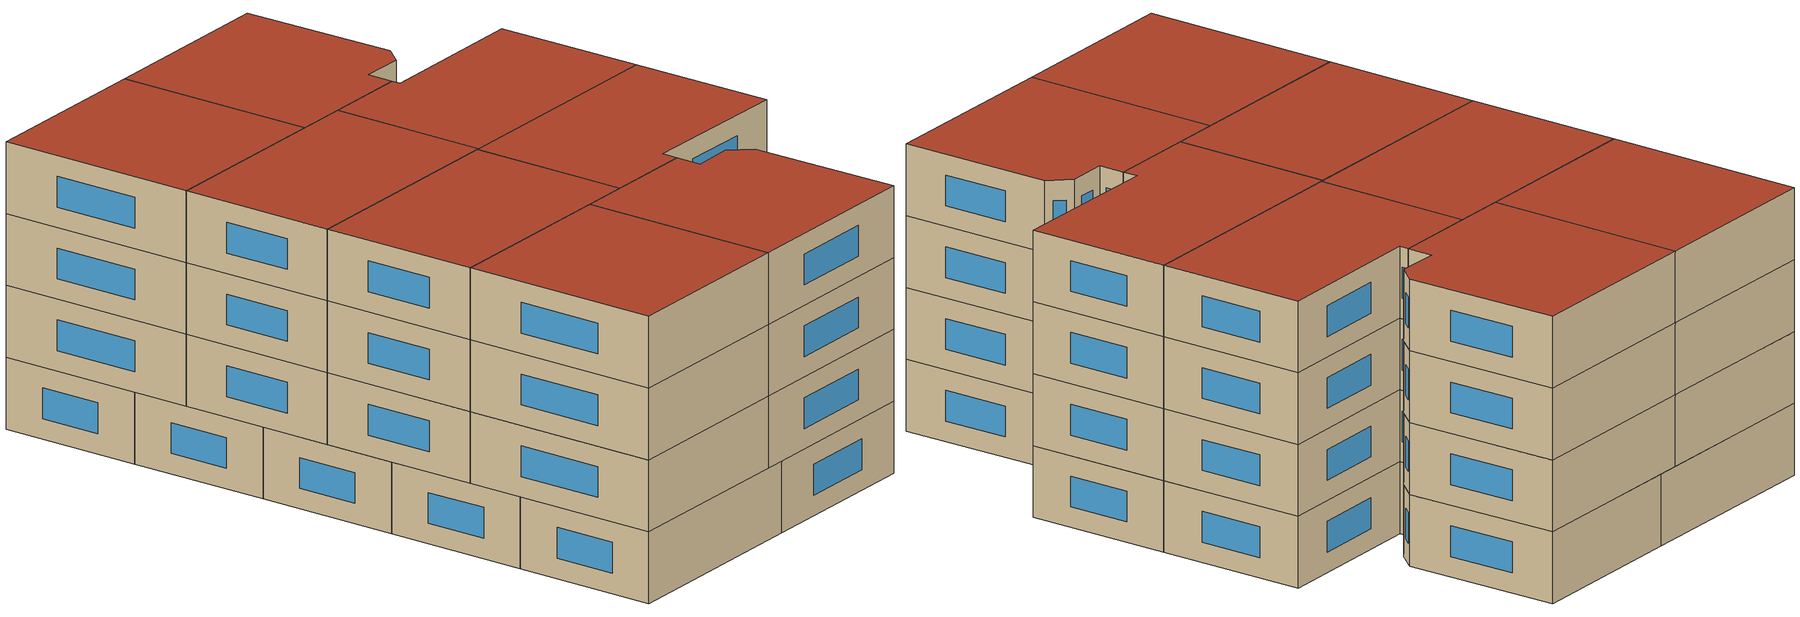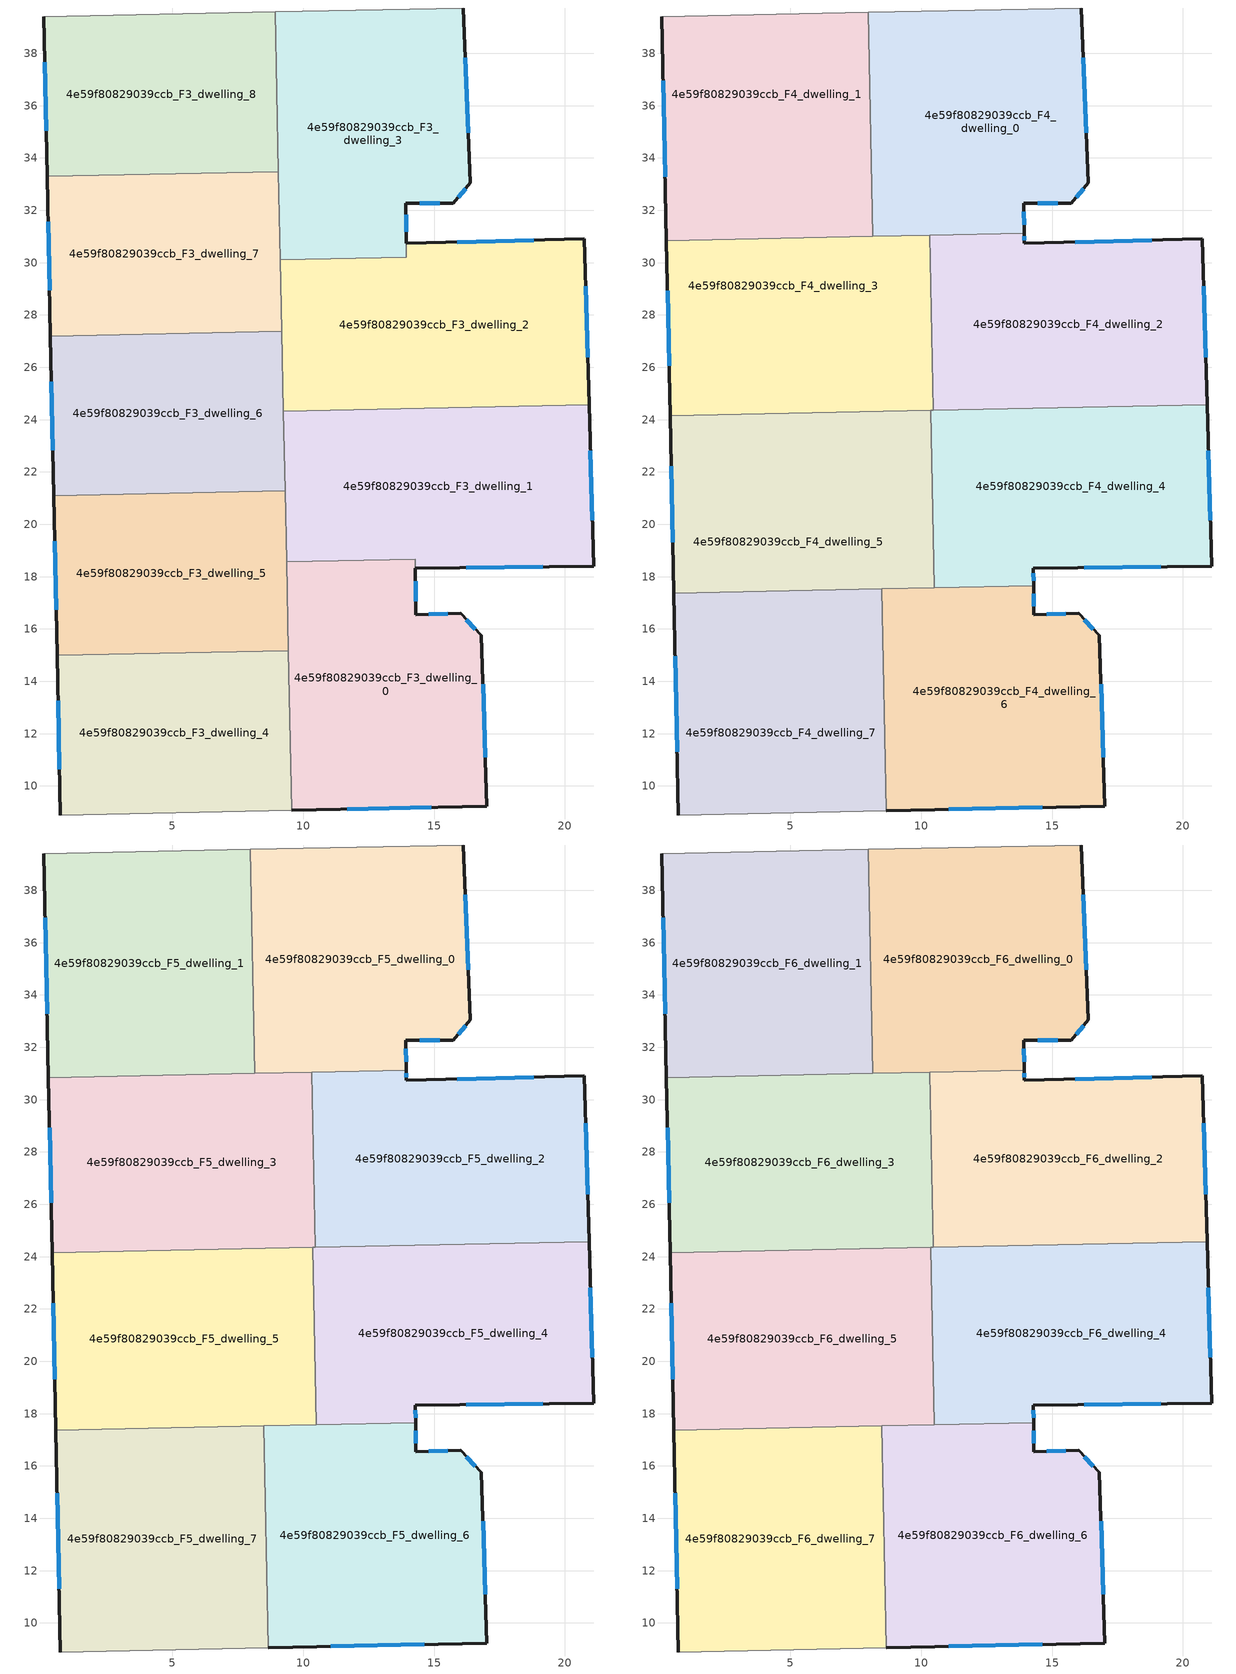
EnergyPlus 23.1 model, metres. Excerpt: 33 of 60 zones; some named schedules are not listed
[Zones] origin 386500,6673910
4e59f80829039ccb_F3_dwelling_0
 floor to 4e59f80829039ccb_F2_dwelling_0 (EU_floor_Construction): 16.01,16.61 16.81,15.75 17.02,9.23 9.56,9.08 9.36,18.57 14.28,18.67 14.31,16.54 z9
 wall outside (EU_wall_Construction): 9.56,9.08 17.02,9.23 16.81,15.75 16.01,16.61 14.31,16.54 14.29,18.32 z9:12
 wall to 4e59f80829039ccb_F3_dwelling_4 (EU_wall_Construction): 9.43,15.18 9.56,9.08 z9:12
 wall to 4e59f80829039ccb_F3_dwelling_1 (EU_wall_Construction): 14.29,18.32 14.28,18.67 9.36,18.57 z9:12
 wall to 4e59f80829039ccb_F3_dwelling_5 (EU_wall_Construction): 9.36,18.57 9.43,15.18 z9:12
 window (EU_Window_Construction): 16.96,11.09 16.87,13.89 / 11.69,9.12 14.89,9.19 / 15.52,16.59 14.79,16.56 / 16.58,16 16.24,16.36 / 14.3,17.05 14.29,17.82 z9.86:11.14
4e59f80829039ccb_F3_dwelling_1
 floor to 4e59f80829039ccb_F2_dwelling_1 (EU_floor_Construction): 20.92,24.57 21.1,18.4 14.28,18.32 14.28,18.67 9.36,18.57 9.24,24.33 z9
 wall outside (EU_wall_Construction): 14.28,18.32 21.1,18.4 20.92,24.57 z9:12
 wall to 4e59f80829039ccb_F3_dwelling_2 (EU_wall_Construction): 20.92,24.57 9.24,24.33 z9:12
 wall to 4e59f80829039ccb_F3_dwelling_6 (EU_wall_Construction): 9.24,24.33 9.3,21.28 z9:12
 wall to 4e59f80829039ccb_F3_dwelling_5 (EU_wall_Construction): 9.3,21.28 9.36,18.57 z9:12
 window (EU_Window_Construction): 21.05,20.16 20.97,22.81 / 16.23,18.35 19.15,18.38 z9.86:11.14
4e59f80829039ccb_F3_dwelling_2
 floor to 4e59f80829039ccb_F2_dwelling_2 (EU_floor_Construction): 20.74,30.92 20.92,24.57 9.24,24.33 9.12,30.11 13.94,30.21 13.94,30.74 z9
 wall outside (EU_wall_Construction): 20.92,24.57 20.74,30.92 13.94,30.74 z9:12
 wall to 4e59f80829039ccb_F3_dwelling_3 (EU_wall_Construction): 13.94,30.74 13.94,30.21 9.12,30.11 z9:12
 wall to 4e59f80829039ccb_F3_dwelling_7 (EU_wall_Construction): 9.12,30.11 9.18,27.38 z9:12
 wall to 4e59f80829039ccb_F3_dwelling_6 (EU_wall_Construction): 9.18,27.38 9.24,24.33 z9:12
 window (EU_Window_Construction): 18.8,30.86 15.88,30.79 / 20.87,26.38 20.8,29.1 z9.86:11.14
4e59f80829039ccb_F3_dwelling_3
 floor to 4e59f80829039ccb_F2_dwelling_3 (EU_floor_Construction): 16.12,39.73 16.39,33.05 15.74,32.27 13.92,32.26 13.94,30.74 13.94,30.21 9.12,30.11 8.92,39.58 z9
 wall outside (EU_wall_Construction): 13.94,30.74 13.92,32.26 15.74,32.27 16.39,33.05 16.12,39.73 z9:12
 wall adiabatic (EU_wall_Construction): 16.12,39.73 8.92,39.58 z9:12
 wall to 4e59f80829039ccb_F3_dwelling_8 (EU_wall_Construction): 8.92,39.58 9.05,33.48 z9:12
 wall to 4e59f80829039ccb_F3_dwelling_7 (EU_wall_Construction): 9.05,33.48 9.12,30.11 z9:12
 window (EU_Window_Construction): 16.31,34.96 16.2,37.82 / 15.93,32.49 16.2,32.82 / 14.44,32.26 15.22,32.26 / 13.93,31.17 13.93,31.83 z9.86:11.14
4e59f80829039ccb_F3_dwelling_4
 floor to 4e59f80829039ccb_F2_dwelling_4 (EU_floor_Construction): 9.43,15.18 9.56,9.08 0.72,8.89 0.59,14.99 z9
 wall outside (EU_wall_Construction): 0.59,14.99 0.72,8.89 z9:12
 wall adiabatic (EU_wall_Construction): 0.72,8.89 9.56,9.08 z9:12
 wall to 4e59f80829039ccb_F3_dwelling_5 (EU_wall_Construction): 9.43,15.18 0.59,14.99 z9:12
 window (EU_Window_Construction): 0.63,13.25 0.69,10.63 z9.86:11.14
4e59f80829039ccb_F3_dwelling_5
 floor to 4e59f80829039ccb_F2_dwelling_5 (EU_floor_Construction): 9.3,21.28 9.43,15.18 0.59,14.99 0.47,21.09 z9
 wall outside (EU_wall_Construction): 0.47,21.09 0.59,14.99 z9:12
 wall to 4e59f80829039ccb_F3_dwelling_6 (EU_wall_Construction): 9.3,21.28 0.47,21.09 z9:12
 window (EU_Window_Construction): 0.5,19.35 0.56,16.74 z9.86:11.14
4e59f80829039ccb_F3_dwelling_6
 floor to 4e59f80829039ccb_F2_dwelling_6 (EU_floor_Construction): 9.18,27.38 9.3,21.28 0.47,21.09 0.34,27.19 z9
 wall outside (EU_wall_Construction): 0.34,27.19 0.47,21.09 z9:12
 wall to 4e59f80829039ccb_F3_dwelling_7 (EU_wall_Construction): 9.18,27.38 0.34,27.19 z9:12
 window (EU_Window_Construction): 0.38,25.45 0.43,22.84 z9.86:11.14
4e59f80829039ccb_F3_dwelling_7
 floor to 4e59f80829039ccb_F2_dwelling_7 (EU_floor_Construction): 9.05,33.48 9.18,27.38 0.34,27.19 0.21,33.3 z9
 wall outside (EU_wall_Construction): 0.21,33.3 0.34,27.19 z9:12
 wall to 4e59f80829039ccb_F3_dwelling_8 (EU_wall_Construction): 9.05,33.48 0.21,33.3 z9:12
 window (EU_Window_Construction): 0.25,31.55 0.3,28.94 z9.86:11.14
 ceiling adiabatic (EU_roof_Construction): 9.1,31.03 8.14,31.01 8.09,33.46 0.21,33.3 0.27,30.84 z12
4e59f80829039ccb_F3_dwelling_8
 floor to 4e59f80829039ccb_F2_dwelling_8 (EU_floor_Construction): 8.92,39.58 9.05,33.48 0.21,33.3 0.09,39.4 z9
 wall outside (EU_wall_Construction): 0.09,39.4 0.21,33.3 z9:12
 wall adiabatic (EU_wall_Construction): 8.92,39.58 0.09,39.4 z9:12
 window (EU_Window_Construction): 0.12,37.65 0.18,35.04 z9.86:11.14
4e59f80829039ccb_F4_dwelling_0
 floor to 4e59f80829039ccb_F3_dwelling_3 (EU_floor_Construction): 16.12,39.73 16.39,33.05 15.74,32.27 13.92,32.26 13.93,31.13 9.1,31.03 8.92,39.58 z12
 floor to 4e59f80829039ccb_F3_dwelling_8 (EU_floor_Construction): 8.92,39.58 9.05,33.48 8.09,33.46 7.97,39.56 z12
 floor to 4e59f80829039ccb_F3_dwelling_7 (EU_floor_Construction): 9.05,33.48 9.1,31.03 8.14,31.01 8.09,33.46 z12
 wall outside (EU_wall_Construction): 13.93,31.13 13.92,32.26 15.74,32.27 16.39,33.05 16.12,39.73 z12:15
 wall to 4e59f80829039ccb_F4_dwelling_1 (EU_wall_Construction): 7.97,39.56 8.14,31.01 z12:15
 wall adiabatic (EU_wall_Construction): 16.12,39.73 7.97,39.56 z12:15
 wall to 4e59f80829039ccb_F4_dwelling_2 (EU_wall_Construction): 10.32,31.05 13.93,31.13 z12:15
 wall to 4e59f80829039ccb_F4_dwelling_3 (EU_wall_Construction): 8.14,31.01 10.32,31.05 z12:15
 window (EU_Window_Construction): 16.31,34.96 16.2,37.82 / 15.93,32.49 16.2,32.82 / 14.44,32.26 15.22,32.26 / 13.93,31.45 13.93,31.94 z12.86:14.14
4e59f80829039ccb_F4_dwelling_1
 floor to 4e59f80829039ccb_F3_dwelling_8 (EU_floor_Construction): 7.97,39.56 8.09,33.46 0.21,33.3 0.09,39.4 z12
 floor adiabatic (EU_floor_Construction): 8.09,33.46 8.14,31.01 0.27,30.84 0.21,33.3 z12
 wall outside (EU_wall_Construction): 0.09,39.4 0.27,30.84 z12:15
 wall adiabatic (EU_wall_Construction): 7.97,39.56 0.09,39.4 z12:15
 wall to 4e59f80829039ccb_F4_dwelling_3 (EU_wall_Construction): 0.27,30.84 8.14,31.01 z12:15
 window (EU_Window_Construction): 0.14,36.95 0.21,33.29 z12.86:14.14
4e59f80829039ccb_F4_dwelling_2
 floor to 4e59f80829039ccb_F3_dwelling_2 (EU_floor_Construction): 20.74,30.92 20.92,24.57 10.46,24.35 10.34,30.14 13.94,30.21 13.94,30.74 z12
 floor to 4e59f80829039ccb_F3_dwelling_3 (EU_floor_Construction): 13.93,31.13 13.93,30.74 13.94,30.21 10.34,30.14 10.32,31.05 z12
 wall outside (EU_wall_Construction): 20.92,24.57 20.74,30.92 13.94,30.74 13.93,31.13 z12:15
 wall to 4e59f80829039ccb_F4_dwelling_3 (EU_wall_Construction): 10.32,31.05 10.46,24.35 z12:15
 wall to 4e59f80829039ccb_F4_dwelling_4 (EU_wall_Construction): 10.46,24.35 20.92,24.57 z12:15
 window (EU_Window_Construction): 13.94,30.85 13.94,31.02 / 18.8,30.86 15.88,30.79 / 20.87,26.38 20.8,29.1 z12.86:14.14
4e59f80829039ccb_F4_dwelling_3
 floor to 4e59f80829039ccb_F3_dwelling_7 (EU_floor_Construction): 9.1,31.03 9.18,27.38 0.34,27.19 0.27,30.84 z12
 floor to 4e59f80829039ccb_F3_dwelling_6 (EU_floor_Construction): 9.18,27.38 9.24,24.33 0.41,24.14 0.34,27.19 z12
 floor to 4e59f80829039ccb_F3_dwelling_2 (EU_floor_Construction): 10.34,30.14 10.46,24.35 9.24,24.33 9.12,30.11 z12
 floor to 4e59f80829039ccb_F3_dwelling_3 (EU_floor_Construction): 10.32,31.05 10.34,30.14 9.12,30.11 9.1,31.03 z12
 wall outside (EU_wall_Construction): 0.27,30.84 0.41,24.14 z12:15
 wall to 4e59f80829039ccb_F4_dwelling_5 (EU_wall_Construction): 0.41,24.14 10.36,24.35 z12:15
 wall to 4e59f80829039ccb_F4_dwelling_4 (EU_wall_Construction): 10.36,24.35 10.46,24.35 z12:15
 window (EU_Window_Construction): 0.3,28.93 0.37,26.06 z12.86:14.14
4e59f80829039ccb_F4_dwelling_4
 floor to 4e59f80829039ccb_F3_dwelling_1 (EU_floor_Construction): 20.92,24.57 21.1,18.4 14.28,18.32 14.28,18.67 10.48,18.59 10.36,24.35 z12
 floor to 4e59f80829039ccb_F3_dwelling_0 (EU_floor_Construction): 14.28,18.67 14.29,17.66 10.5,17.58 10.48,18.59 z12
 wall outside (EU_wall_Construction): 14.29,17.66 14.28,18.32 21.1,18.4 20.92,24.57 z12:15
 wall to 4e59f80829039ccb_F4_dwelling_5 (EU_wall_Construction): 10.36,24.35 10.5,17.58 z12:15
 wall to 4e59f80829039ccb_F4_dwelling_6 (EU_wall_Construction): 10.5,17.58 14.29,17.66 z12:15
 window (EU_Window_Construction): 21.05,20.16 20.97,22.81 / 16.23,18.35 19.15,18.38 / 14.29,17.85 14.29,18.13 z12.86:14.14
4e59f80829039ccb_F4_dwelling_5
 floor to 4e59f80829039ccb_F3_dwelling_5 (EU_floor_Construction): 9.3,21.28 9.38,17.56 0.55,17.37 0.47,21.09 z12
 floor to 4e59f80829039ccb_F3_dwelling_1 (EU_floor_Construction): 10.36,24.35 10.48,18.59 9.36,18.57 9.24,24.33 z12
 floor to 4e59f80829039ccb_F3_dwelling_6 (EU_floor_Construction): 9.24,24.33 9.3,21.28 0.47,21.09 0.41,24.14 z12
 floor to 4e59f80829039ccb_F3_dwelling_0 (EU_floor_Construction): 10.48,18.59 10.5,17.58 9.38,17.56 9.36,18.57 z12
 wall outside (EU_wall_Construction): 0.41,24.14 0.54,17.37 z12:15
 wall to 4e59f80829039ccb_F4_dwelling_7 (EU_wall_Construction): 0.54,17.37 8.49,17.54 z12:15
 wall to 4e59f80829039ccb_F4_dwelling_6 (EU_wall_Construction): 8.49,17.54 10.5,17.58 z12:15
 window (EU_Window_Construction): 0.45,22.21 0.51,19.31 z12.86:14.14
4e59f80829039ccb_F4_dwelling_6
 floor to 4e59f80829039ccb_F3_dwelling_0 (EU_floor_Construction): 16.01,16.61 16.81,15.75 17.02,9.23 9.56,9.08 9.38,17.56 14.29,17.66 14.31,16.54 z12
 floor to 4e59f80829039ccb_F3_dwelling_4 (EU_floor_Construction): 9.43,15.18 9.56,9.08 8.67,9.06 8.54,15.16 z12
 floor to 4e59f80829039ccb_F3_dwelling_5 (EU_floor_Construction): 9.38,17.56 9.43,15.18 8.54,15.16 8.49,17.54 z12
 wall outside (EU_wall_Construction): 8.67,9.06 17.02,9.23 16.81,15.75 16.01,16.61 14.31,16.54 14.29,17.66 z12:15
 wall to 4e59f80829039ccb_F4_dwelling_7 (EU_wall_Construction): 8.49,17.54 8.67,9.06 z12:15
 window (EU_Window_Construction): 11.05,9.11 14.63,9.18 / 14.3,16.86 14.3,17.34 / 15.52,16.59 14.79,16.56 / 16.58,16 16.24,16.36 / 16.96,11.09 16.87,13.89 z12.86:14.14
4e59f80829039ccb_F4_dwelling_7
 floor to 4e59f80829039ccb_F3_dwelling_4 (EU_floor_Construction): 8.54,15.16 8.67,9.06 0.72,8.89 0.59,14.99 z12
 floor to 4e59f80829039ccb_F3_dwelling_5 (EU_floor_Construction): 8.49,17.54 8.54,15.16 0.59,14.99 0.55,17.37 z12
 wall outside (EU_wall_Construction): 0.54,17.37 0.72,8.89 z12:15
 wall adiabatic (EU_wall_Construction): 0.72,8.89 8.67,9.06 z12:15
 window (EU_Window_Construction): 0.6,14.95 0.67,11.31 z12.86:14.14
4e59f80829039ccb_F5_dwelling_0
 floor to 4e59f80829039ccb_F4_dwelling_0 (EU_floor_Construction): 16.12,39.73 16.39,33.05 15.74,32.27 13.92,32.26 13.93,31.13 8.14,31.01 7.97,39.56 z15
 wall outside (EU_wall_Construction): 13.93,31.13 13.92,32.26 15.74,32.27 16.39,33.05 16.12,39.73 z15:18
 wall to 4e59f80829039ccb_F5_dwelling_1 (EU_wall_Construction): 7.97,39.56 8.14,31.01 z15:18
 wall adiabatic (EU_wall_Construction): 16.12,39.73 7.97,39.56 z15:18
 wall to 4e59f80829039ccb_F5_dwelling_2 (EU_wall_Construction): 10.32,31.05 13.93,31.13 z15:18
 wall to 4e59f80829039ccb_F5_dwelling_3 (EU_wall_Construction): 8.14,31.01 10.32,31.05 z15:18
 window (EU_Window_Construction): 16.31,34.96 16.2,37.82 / 15.93,32.49 16.2,32.82 / 14.44,32.26 15.22,32.26 / 13.93,31.45 13.93,31.94 z15.86:17.14
4e59f80829039ccb_F5_dwelling_1
 floor to 4e59f80829039ccb_F4_dwelling_1 (EU_floor_Construction): 7.97,39.56 8.14,31.01 0.27,30.84 0.09,39.4 z15
 wall outside (EU_wall_Construction): 0.09,39.4 0.27,30.84 z15:18
 wall adiabatic (EU_wall_Construction): 7.97,39.56 0.09,39.4 z15:18
 wall to 4e59f80829039ccb_F5_dwelling_3 (EU_wall_Construction): 0.27,30.84 8.14,31.01 z15:18
 window (EU_Window_Construction): 0.14,36.95 0.21,33.29 z15.86:17.14
4e59f80829039ccb_F5_dwelling_2
 floor to 4e59f80829039ccb_F4_dwelling_2 (EU_floor_Construction): 20.74,30.92 20.92,24.57 10.46,24.35 10.32,31.05 13.93,31.13 13.94,30.74 z15
 wall outside (EU_wall_Construction): 20.92,24.57 20.74,30.92 13.94,30.74 13.93,31.13 z15:18
 wall to 4e59f80829039ccb_F5_dwelling_3 (EU_wall_Construction): 10.32,31.05 10.46,24.35 z15:18
 wall to 4e59f80829039ccb_F5_dwelling_4 (EU_wall_Construction): 10.46,24.35 20.92,24.57 z15:18
 window (EU_Window_Construction): 13.94,30.85 13.94,31.02 / 18.8,30.86 15.88,30.79 / 20.87,26.38 20.8,29.1 z15.86:17.14
4e59f80829039ccb_F5_dwelling_3
 floor to 4e59f80829039ccb_F4_dwelling_3 (EU_floor_Construction): 10.32,31.05 10.46,24.35 0.41,24.14 0.27,30.84 z15
 wall outside (EU_wall_Construction): 0.27,30.84 0.41,24.14 z15:18
 wall to 4e59f80829039ccb_F5_dwelling_5 (EU_wall_Construction): 0.41,24.14 10.36,24.35 z15:18
 wall to 4e59f80829039ccb_F5_dwelling_4 (EU_wall_Construction): 10.36,24.35 10.46,24.35 z15:18
 window (EU_Window_Construction): 0.3,28.93 0.37,26.06 z15.86:17.14
4e59f80829039ccb_F5_dwelling_4
 floor to 4e59f80829039ccb_F4_dwelling_4 (EU_floor_Construction): 20.92,24.57 21.1,18.4 14.28,18.32 14.29,17.66 10.5,17.58 10.36,24.35 z15
 wall outside (EU_wall_Construction): 14.29,17.66 14.28,18.32 21.1,18.4 20.92,24.57 z15:18
 wall to 4e59f80829039ccb_F5_dwelling_5 (EU_wall_Construction): 10.36,24.35 10.5,17.58 z15:18
 wall to 4e59f80829039ccb_F5_dwelling_6 (EU_wall_Construction): 10.5,17.58 14.29,17.66 z15:18
 window (EU_Window_Construction): 21.05,20.16 20.97,22.81 / 16.23,18.35 19.15,18.38 / 14.29,17.85 14.29,18.13 z15.86:17.14
4e59f80829039ccb_F5_dwelling_5
 floor to 4e59f80829039ccb_F4_dwelling_5 (EU_floor_Construction): 10.36,24.35 10.5,17.58 0.54,17.37 0.41,24.14 z15
 wall outside (EU_wall_Construction): 0.41,24.14 0.54,17.37 z15:18
 wall to 4e59f80829039ccb_F5_dwelling_7 (EU_wall_Construction): 0.54,17.37 8.49,17.54 z15:18
 wall to 4e59f80829039ccb_F5_dwelling_6 (EU_wall_Construction): 8.49,17.54 10.5,17.58 z15:18
 window (EU_Window_Construction): 0.45,22.21 0.51,19.31 z15.86:17.14
4e59f80829039ccb_F5_dwelling_6
 floor to 4e59f80829039ccb_F4_dwelling_6 (EU_floor_Construction): 16.01,16.61 16.81,15.75 17.02,9.23 8.67,9.06 8.49,17.54 14.29,17.66 14.31,16.54 z15
 wall outside (EU_wall_Construction): 8.67,9.06 17.02,9.23 16.81,15.75 16.01,16.61 14.31,16.54 14.29,17.66 z15:18
 wall to 4e59f80829039ccb_F5_dwelling_7 (EU_wall_Construction): 8.49,17.54 8.67,9.06 z15:18
 window (EU_Window_Construction): 11.05,9.11 14.63,9.18 / 14.3,16.86 14.3,17.34 / 15.52,16.59 14.79,16.56 / 16.58,16 16.24,16.36 / 16.96,11.09 16.87,13.89 z15.86:17.14
4e59f80829039ccb_F5_dwelling_7
 floor to 4e59f80829039ccb_F4_dwelling_7 (EU_floor_Construction): 8.49,17.54 8.67,9.06 0.72,8.89 0.54,17.37 z15
 wall outside (EU_wall_Construction): 0.54,17.37 0.72,8.89 z15:18
 wall adiabatic (EU_wall_Construction): 0.72,8.89 8.67,9.06 z15:18
 window (EU_Window_Construction): 0.6,14.95 0.67,11.31 z15.86:17.14
4e59f80829039ccb_F6_dwelling_0
 floor to 4e59f80829039ccb_F5_dwelling_0 (EU_floor_Construction): 16.12,39.73 16.39,33.05 15.74,32.27 13.92,32.26 13.93,31.13 8.14,31.01 7.97,39.56 z18
 wall outside (EU_wall_Construction): 13.93,31.13 13.92,32.26 15.74,32.27 16.39,33.05 16.12,39.73 z18:21
 wall to 4e59f80829039ccb_F6_dwelling_1 (EU_wall_Construction): 7.97,39.56 8.14,31.01 z18:21
 wall adiabatic (EU_wall_Construction): 16.12,39.73 7.97,39.56 z18:21
 wall to 4e59f80829039ccb_F6_dwelling_2 (EU_wall_Construction): 10.32,31.05 13.93,31.13 z18:21
 wall to 4e59f80829039ccb_F6_dwelling_3 (EU_wall_Construction): 8.14,31.01 10.32,31.05 z18:21
 window (EU_Window_Construction): 16.31,34.96 16.2,37.82 / 15.93,32.49 16.2,32.82 / 14.44,32.26 15.22,32.26 / 13.93,31.45 13.93,31.94 z18.86:20.14
 roof outside (EU_roof_Construction): 15.74,32.27 16.39,33.05 16.12,39.73 7.97,39.56 8.14,31.01 13.93,31.13 13.92,32.26 z21
4e59f80829039ccb_F6_dwelling_1
 floor to 4e59f80829039ccb_F5_dwelling_1 (EU_floor_Construction): 7.97,39.56 8.14,31.01 0.27,30.84 0.09,39.4 z18
 wall outside (EU_wall_Construction): 0.09,39.4 0.27,30.84 z18:21
 wall adiabatic (EU_wall_Construction): 7.97,39.56 0.09,39.4 z18:21
 wall to 4e59f80829039ccb_F6_dwelling_3 (EU_wall_Construction): 0.27,30.84 8.14,31.01 z18:21
 window (EU_Window_Construction): 0.14,36.95 0.21,33.29 z18.86:20.14
 roof outside (EU_roof_Construction): 8.14,31.01 7.97,39.56 0.09,39.4 0.27,30.84 z21
4e59f80829039ccb_F6_dwelling_2
 floor to 4e59f80829039ccb_F5_dwelling_2 (EU_floor_Construction): 20.74,30.92 20.92,24.57 10.46,24.35 10.32,31.05 13.93,31.13 13.94,30.74 z18
 wall outside (EU_wall_Construction): 20.92,24.57 20.74,30.92 13.94,30.74 13.93,31.13 z18:21
 wall to 4e59f80829039ccb_F6_dwelling_3 (EU_wall_Construction): 10.32,31.05 10.46,24.35 z18:21
 wall to 4e59f80829039ccb_F6_dwelling_4 (EU_wall_Construction): 10.46,24.35 20.92,24.57 z18:21
 window (EU_Window_Construction): 13.94,30.85 13.94,31.02 / 18.8,30.86 15.88,30.79 / 20.87,26.38 20.8,29.1 z18.86:20.14
 roof outside (EU_roof_Construction): 20.92,24.57 20.74,30.92 13.94,30.74 13.93,31.13 10.32,31.05 10.46,24.35 z21
4e59f80829039ccb_F6_dwelling_3
 floor to 4e59f80829039ccb_F5_dwelling_3 (EU_floor_Construction): 10.32,31.05 10.46,24.35 0.41,24.14 0.27,30.84 z18
 wall outside (EU_wall_Construction): 0.27,30.84 0.41,24.14 z18:21
 wall to 4e59f80829039ccb_F6_dwelling_5 (EU_wall_Construction): 0.41,24.14 10.36,24.35 z18:21
 wall to 4e59f80829039ccb_F6_dwelling_4 (EU_wall_Construction): 10.36,24.35 10.46,24.35 z18:21
 window (EU_Window_Construction): 0.3,28.93 0.37,26.06 z18.86:20.14
 roof outside (EU_roof_Construction): 10.46,24.35 10.32,31.05 0.27,30.84 0.41,24.14 z21
4e59f80829039ccb_F6_dwelling_4
 floor to 4e59f80829039ccb_F5_dwelling_4 (EU_floor_Construction): 20.92,24.57 21.1,18.4 14.28,18.32 14.29,17.66 10.5,17.58 10.36,24.35 z18
 wall outside (EU_wall_Construction): 14.29,17.66 14.28,18.32 21.1,18.4 20.92,24.57 z18:21
 wall to 4e59f80829039ccb_F6_dwelling_5 (EU_wall_Construction): 10.36,24.35 10.5,17.58 z18:21
 wall to 4e59f80829039ccb_F6_dwelling_6 (EU_wall_Construction): 10.5,17.58 14.29,17.66 z18:21
 window (EU_Window_Construction): 21.05,20.16 20.97,22.81 / 16.23,18.35 19.15,18.38 / 14.29,17.85 14.29,18.13 z18.86:20.14
 roof outside (EU_roof_Construction): 21.1,18.4 20.92,24.57 10.36,24.35 10.5,17.58 14.29,17.66 14.28,18.32 z21
4e59f80829039ccb_F6_dwelling_5
 floor to 4e59f80829039ccb_F5_dwelling_5 (EU_floor_Construction): 10.36,24.35 10.5,17.58 0.54,17.37 0.41,24.14 z18
 wall outside (EU_wall_Construction): 0.41,24.14 0.54,17.37 z18:21
 wall to 4e59f80829039ccb_F6_dwelling_7 (EU_wall_Construction): 0.54,17.37 8.49,17.54 z18:21
 wall to 4e59f80829039ccb_F6_dwelling_6 (EU_wall_Construction): 8.49,17.54 10.5,17.58 z18:21
 window (EU_Window_Construction): 0.45,22.21 0.51,19.31 z18.86:20.14
 roof outside (EU_roof_Construction): 10.5,17.58 10.36,24.35 0.41,24.14 0.54,17.37 z21
4e59f80829039ccb_F6_dwelling_6
 floor to 4e59f80829039ccb_F5_dwelling_6 (EU_floor_Construction): 16.01,16.61 16.81,15.75 17.02,9.23 8.67,9.06 8.49,17.54 14.29,17.66 14.31,16.54 z18
 wall outside (EU_wall_Construction): 8.67,9.06 17.02,9.23 16.81,15.75 16.01,16.61 14.31,16.54 14.29,17.66 z18:21
 wall to 4e59f80829039ccb_F6_dwelling_7 (EU_wall_Construction): 8.49,17.54 8.67,9.06 z18:21
 window (EU_Window_Construction): 11.05,9.11 14.63,9.18 / 14.3,16.86 14.3,17.34 / 15.52,16.59 14.79,16.56 / 16.58,16 16.24,16.36 / 16.96,11.09 16.87,13.89 z18.86:20.14
 roof outside (EU_roof_Construction): 17.02,9.23 16.81,15.75 16.01,16.61 14.31,16.54 14.29,17.66 8.49,17.54 8.67,9.06 z21
4e59f80829039ccb_F6_dwelling_7
 floor to 4e59f80829039ccb_F5_dwelling_7 (EU_floor_Construction): 8.49,17.54 8.67,9.06 0.72,8.89 0.54,17.37 z18
 wall outside (EU_wall_Construction): 0.54,17.37 0.72,8.89 z18:21
 wall adiabatic (EU_wall_Construction): 0.72,8.89 8.67,9.06 z18:21
 window (EU_Window_Construction): 0.6,14.95 0.67,11.31 z18.86:20.14
 roof outside (EU_roof_Construction): 8.67,9.06 8.49,17.54 0.54,17.37 0.72,8.89 z21
[Building]
EU S2 Campaign: North Axis=0; Terrain=City; Solar Distribution=FullExterior
[Site:Location]
Helsinki-Vantaa.AP: Latitude=60.317; Longitude=24.963; Time Zone=2; Elevation=54.6
[SizingPeriod:WeatherFileDays]
AnnualSizingPeriod: Begin Month=1; Begin Day of Month=1; End Month=12; End Day of Month=31; Day of Week for Start Day=Monday; Use Weather File Daylight Saving Period=No; Use Weather File Rain and Snow Indicators=No
[MATERIAL]
EU_InternalMass_Material: Roughness=MediumRough; Thickness=0.1; Conductivity=1; Density=1800; Specific Heat=900; Thermal Absorptance=0.9; Solar Absorptance=0.7; Visible Absorptance=0.7
[MATERIAL:NOMASS] Roughness=MediumRough; Thermal Absorptance=0.9; Solar Absorptance=0.7; Visible Absorptance=0.7
Name | Thermal Resistance
EU_wall_NoMass | 1.10183
EU_roof_NoMass; EU_floor_NoMass | 1.70606
[WINDOWMATERIAL:SIMPLEGLAZINGSYSTEM]
EU_Window_SimpleGlazing: UFactor=3.11035; Solar Heat Gain Coefficient=0.8; Visible Transmittance=0.8
[CONSTRUCTION]
EU_wall_Construction: EU_wall_NoMass
EU_roof_Construction: EU_roof_NoMass
EU_floor_Construction: EU_floor_NoMass
EU_Window_Construction: EU_Window_SimpleGlazing
EU_InternalMass_Construction: EU_InternalMass_Material
[ZONE] Type=1; Multiplier=1; Ceiling Height=autocalculate; Floor Area=autocalculate; Part of Total Floor Area=Yes
Name | Volume
4e59f80829039ccb_F3_dwelling_0 | 194.499
4e59f80829039ccb_F4_dwelling_0; 4e59f80829039ccb_F5_dwelling_0; 4e59f80829039ccb_F6_dwelling_0 | 202.282
4e59f80829039ccb_F3_dwelling_1 | 210.035
4e59f80829039ccb_F4_dwelling_1; 4e59f80829039ccb_F5_dwelling_1; 4e59f80829039ccb_F6_dwelling_1 | 202.254
4e59f80829039ccb_F3_dwelling_2 | 213.533
4e59f80829039ccb_F4_dwelling_2; 4e59f80829039ccb_F5_dwelling_2; 4e59f80829039ccb_F6_dwelling_2 | 202.236
4e59f80829039ccb_F3_dwelling_3 | 190.967
4e59f80829039ccb_F4_dwelling_3; 4e59f80829039ccb_F5_dwelling_3; 4e59f80829039ccb_F6_dwelling_3 | 202.233
4e59f80829039ccb_F3_dwelling_4 | 161.813
4e59f80829039ccb_F4_dwelling_4; 4e59f80829039ccb_F5_dwelling_4; 4e59f80829039ccb_F6_dwelling_4 | 202.298
4e59f80829039ccb_F3_dwelling_5; 4e59f80829039ccb_F3_dwelling_7 | 161.84
4e59f80829039ccb_F4_dwelling_5; 4e59f80829039ccb_F5_dwelling_5; 4e59f80829039ccb_F6_dwelling_5 | 202.273
4e59f80829039ccb_F3_dwelling_6 | 161.787
4e59f80829039ccb_F4_dwelling_6; 4e59f80829039ccb_F5_dwelling_6; 4e59f80829039ccb_F6_dwelling_6 | 202.243
4e59f80829039ccb_F4_dwelling_7; 4e59f80829039ccb_F5_dwelling_7; 4e59f80829039ccb_F6_dwelling_7 | 202.269
4e59f80829039ccb_F3_dwelling_8 | 161.814
[INTERNALMASS] Construction=EU_InternalMass_Construction
Name | Zone or ZoneList | Surface Area
4e59f80829039ccb_F3_dwelling_0_EU_InternalMass | 4e59f80829039ccb_F3_dwelling_0 | 64.8334
4e59f80829039ccb_F3_dwelling_1_EU_InternalMass | 4e59f80829039ccb_F3_dwelling_1 | 70.0106
4e59f80829039ccb_F3_dwelling_2_EU_InternalMass | 4e59f80829039ccb_F3_dwelling_2 | 71.1791
4e59f80829039ccb_F3_dwelling_3_EU_InternalMass | 4e59f80829039ccb_F3_dwelling_3 | 63.6543
4e59f80829039ccb_F3_dwelling_4_EU_InternalMass | 4e59f80829039ccb_F3_dwelling_4 | 53.9379
4e59f80829039ccb_F3_dwelling_5_EU_InternalMass | 4e59f80829039ccb_F3_dwelling_5 | 53.9467
4e59f80829039ccb_F3_dwelling_6_EU_InternalMass | 4e59f80829039ccb_F3_dwelling_6 | 53.9291
4e59f80829039ccb_F3_dwelling_7_EU_InternalMass | 4e59f80829039ccb_F3_dwelling_7 | 53.9467
4e59f80829039ccb_F3_dwelling_8_EU_InternalMass | 4e59f80829039ccb_F3_dwelling_8 | 53.9379
4e59f80829039ccb_F4_dwelling_0_EU_InternalMass | 4e59f80829039ccb_F4_dwelling_0 | 67.4276
4e59f80829039ccb_F4_dwelling_1_EU_InternalMass | 4e59f80829039ccb_F4_dwelling_1 | 67.4183
4e59f80829039ccb_F4_dwelling_2_EU_InternalMass | 4e59f80829039ccb_F4_dwelling_2 | 67.4117
4e59f80829039ccb_F4_dwelling_3_EU_InternalMass | 4e59f80829039ccb_F4_dwelling_3 | 67.4112
4e59f80829039ccb_F4_dwelling_4_EU_InternalMass | 4e59f80829039ccb_F4_dwelling_4 | 67.4323
4e59f80829039ccb_F4_dwelling_5_EU_InternalMass | 4e59f80829039ccb_F4_dwelling_5 | 67.4242
4e59f80829039ccb_F4_dwelling_6_EU_InternalMass | 4e59f80829039ccb_F4_dwelling_6 | 67.4144
4e59f80829039ccb_F4_dwelling_7_EU_InternalMass | 4e59f80829039ccb_F4_dwelling_7 | 67.4233
4e59f80829039ccb_F5_dwelling_0_EU_InternalMass | 4e59f80829039ccb_F5_dwelling_0 | 67.4276
4e59f80829039ccb_F5_dwelling_1_EU_InternalMass | 4e59f80829039ccb_F5_dwelling_1 | 67.4183
4e59f80829039ccb_F5_dwelling_2_EU_InternalMass | 4e59f80829039ccb_F5_dwelling_2 | 67.4117
4e59f80829039ccb_F5_dwelling_3_EU_InternalMass | 4e59f80829039ccb_F5_dwelling_3 | 67.4112
4e59f80829039ccb_F5_dwelling_4_EU_InternalMass | 4e59f80829039ccb_F5_dwelling_4 | 67.4323
4e59f80829039ccb_F5_dwelling_5_EU_InternalMass | 4e59f80829039ccb_F5_dwelling_5 | 67.4242
4e59f80829039ccb_F5_dwelling_6_EU_InternalMass | 4e59f80829039ccb_F5_dwelling_6 | 67.4144
4e59f80829039ccb_F5_dwelling_7_EU_InternalMass | 4e59f80829039ccb_F5_dwelling_7 | 67.4233
4e59f80829039ccb_F6_dwelling_0_EU_InternalMass | 4e59f80829039ccb_F6_dwelling_0 | 67.4276
4e59f80829039ccb_F6_dwelling_1_EU_InternalMass | 4e59f80829039ccb_F6_dwelling_1 | 67.4183
4e59f80829039ccb_F6_dwelling_2_EU_InternalMass | 4e59f80829039ccb_F6_dwelling_2 | 67.4117
4e59f80829039ccb_F6_dwelling_3_EU_InternalMass | 4e59f80829039ccb_F6_dwelling_3 | 67.4112
4e59f80829039ccb_F6_dwelling_4_EU_InternalMass | 4e59f80829039ccb_F6_dwelling_4 | 67.4323
4e59f80829039ccb_F6_dwelling_5_EU_InternalMass | 4e59f80829039ccb_F6_dwelling_5 | 67.4242
4e59f80829039ccb_F6_dwelling_6_EU_InternalMass | 4e59f80829039ccb_F6_dwelling_6 | 67.4144
4e59f80829039ccb_F6_dwelling_7_EU_InternalMass | 4e59f80829039ccb_F6_dwelling_7 | 67.4233
[OTHEREQUIPMENT] Fuel Type=Electricity; Design Level Calculation Method=Watts/Area; Power per Zone Floor Area=1; Fraction Latent=0; Fraction Radiant=0; Fraction Lost=0; Carbon Dioxide Generation Rate=0; EndUse Subcategory=EU_Step8_InternalGains
Name | Zone or ZoneList or Space or SpaceList | Schedule
EU_Step8_InternalGain_4e59f80829039ccb_F3_dwelling_0_f000 | 4e59f80829039ccb_F3_dwelling_0 | EU_Step8_GainSchedule_4e59f80829039ccb_F3_dwelling_0_f000
EU_Step8_InternalGain_4e59f80829039ccb_F3_dwelling_1_f000 | 4e59f80829039ccb_F3_dwelling_1 | EU_Step8_GainSchedule_4e59f80829039ccb_F3_dwelling_1_f000
EU_Step8_InternalGain_4e59f80829039ccb_F3_dwelling_2_f000 | 4e59f80829039ccb_F3_dwelling_2 | EU_Step8_GainSchedule_4e59f80829039ccb_F3_dwelling_2_f000
EU_Step8_InternalGain_4e59f80829039ccb_F3_dwelling_3_f000 | 4e59f80829039ccb_F3_dwelling_3 | EU_Step8_GainSchedule_4e59f80829039ccb_F3_dwelling_3_f000
EU_Step8_InternalGain_4e59f80829039ccb_F3_dwelling_4_f000 | 4e59f80829039ccb_F3_dwelling_4 | EU_Step8_GainSchedule_4e59f80829039ccb_F3_dwelling_4_f000
EU_Step8_InternalGain_4e59f80829039ccb_F3_dwelling_5_f000 | 4e59f80829039ccb_F3_dwelling_5 | EU_Step8_GainSchedule_4e59f80829039ccb_F3_dwelling_5_f000
EU_Step8_InternalGain_4e59f80829039ccb_F3_dwelling_6_f000 | 4e59f80829039ccb_F3_dwelling_6 | EU_Step8_GainSchedule_4e59f80829039ccb_F3_dwelling_6_f000
EU_Step8_InternalGain_4e59f80829039ccb_F3_dwelling_7_f000 | 4e59f80829039ccb_F3_dwelling_7 | EU_Step8_GainSchedule_4e59f80829039ccb_F3_dwelling_7_f000
EU_Step8_InternalGain_4e59f80829039ccb_F3_dwelling_8_f000 | 4e59f80829039ccb_F3_dwelling_8 | EU_Step8_GainSchedule_4e59f80829039ccb_F3_dwelling_8_f000
EU_Step8_InternalGain_4e59f80829039ccb_F4_dwelling_0_f000 | 4e59f80829039ccb_F4_dwelling_0 | EU_Step8_GainSchedule_4e59f80829039ccb_F4_dwelling_0_f000
EU_Step8_InternalGain_4e59f80829039ccb_F4_dwelling_1_f000 | 4e59f80829039ccb_F4_dwelling_1 | EU_Step8_GainSchedule_4e59f80829039ccb_F4_dwelling_1_f000
EU_Step8_InternalGain_4e59f80829039ccb_F4_dwelling_2_f000 | 4e59f80829039ccb_F4_dwelling_2 | EU_Step8_GainSchedule_4e59f80829039ccb_F4_dwelling_2_f000
EU_Step8_InternalGain_4e59f80829039ccb_F4_dwelling_3_f000 | 4e59f80829039ccb_F4_dwelling_3 | EU_Step8_GainSchedule_4e59f80829039ccb_F4_dwelling_3_f000
EU_Step8_InternalGain_4e59f80829039ccb_F4_dwelling_4_f000 | 4e59f80829039ccb_F4_dwelling_4 | EU_Step8_GainSchedule_4e59f80829039ccb_F4_dwelling_4_f000
EU_Step8_InternalGain_4e59f80829039ccb_F4_dwelling_5_f000 | 4e59f80829039ccb_F4_dwelling_5 | EU_Step8_GainSchedule_4e59f80829039ccb_F4_dwelling_5_f000
EU_Step8_InternalGain_4e59f80829039ccb_F4_dwelling_6_f000 | 4e59f80829039ccb_F4_dwelling_6 | EU_Step8_GainSchedule_4e59f80829039ccb_F4_dwelling_6_f000
EU_Step8_InternalGain_4e59f80829039ccb_F4_dwelling_7_f000 | 4e59f80829039ccb_F4_dwelling_7 | EU_Step8_GainSchedule_4e59f80829039ccb_F4_dwelling_7_f000
EU_Step8_InternalGain_4e59f80829039ccb_F5_dwelling_0_f000 | 4e59f80829039ccb_F5_dwelling_0 | EU_Step8_GainSchedule_4e59f80829039ccb_F5_dwelling_0_f000
EU_Step8_InternalGain_4e59f80829039ccb_F5_dwelling_1_f000 | 4e59f80829039ccb_F5_dwelling_1 | EU_Step8_GainSchedule_4e59f80829039ccb_F5_dwelling_1_f000
EU_Step8_InternalGain_4e59f80829039ccb_F5_dwelling_2_f000 | 4e59f80829039ccb_F5_dwelling_2 | EU_Step8_GainSchedule_4e59f80829039ccb_F5_dwelling_2_f000
EU_Step8_InternalGain_4e59f80829039ccb_F5_dwelling_3_f000 | 4e59f80829039ccb_F5_dwelling_3 | EU_Step8_GainSchedule_4e59f80829039ccb_F5_dwelling_3_f000
EU_Step8_InternalGain_4e59f80829039ccb_F5_dwelling_4_f000 | 4e59f80829039ccb_F5_dwelling_4 | EU_Step8_GainSchedule_4e59f80829039ccb_F5_dwelling_4_f000
EU_Step8_InternalGain_4e59f80829039ccb_F5_dwelling_5_f000 | 4e59f80829039ccb_F5_dwelling_5 | EU_Step8_GainSchedule_4e59f80829039ccb_F5_dwelling_5_f000
EU_Step8_InternalGain_4e59f80829039ccb_F5_dwelling_6_f000 | 4e59f80829039ccb_F5_dwelling_6 | EU_Step8_GainSchedule_4e59f80829039ccb_F5_dwelling_6_f000
EU_Step8_InternalGain_4e59f80829039ccb_F5_dwelling_7_f000 | 4e59f80829039ccb_F5_dwelling_7 | EU_Step8_GainSchedule_4e59f80829039ccb_F5_dwelling_7_f000
EU_Step8_InternalGain_4e59f80829039ccb_F6_dwelling_0_f000 | 4e59f80829039ccb_F6_dwelling_0 | EU_Step8_GainSchedule_4e59f80829039ccb_F6_dwelling_0_f000
EU_Step8_InternalGain_4e59f80829039ccb_F6_dwelling_1_f000 | 4e59f80829039ccb_F6_dwelling_1 | EU_Step8_GainSchedule_4e59f80829039ccb_F6_dwelling_1_f000
EU_Step8_InternalGain_4e59f80829039ccb_F6_dwelling_2_f000 | 4e59f80829039ccb_F6_dwelling_2 | EU_Step8_GainSchedule_4e59f80829039ccb_F6_dwelling_2_f000
EU_Step8_InternalGain_4e59f80829039ccb_F6_dwelling_3_f000 | 4e59f80829039ccb_F6_dwelling_3 | EU_Step8_GainSchedule_4e59f80829039ccb_F6_dwelling_3_f000
EU_Step8_InternalGain_4e59f80829039ccb_F6_dwelling_4_f000 | 4e59f80829039ccb_F6_dwelling_4 | EU_Step8_GainSchedule_4e59f80829039ccb_F6_dwelling_4_f000
EU_Step8_InternalGain_4e59f80829039ccb_F6_dwelling_5_f000 | 4e59f80829039ccb_F6_dwelling_5 | EU_Step8_GainSchedule_4e59f80829039ccb_F6_dwelling_5_f000
EU_Step8_InternalGain_4e59f80829039ccb_F6_dwelling_6_f000 | 4e59f80829039ccb_F6_dwelling_6 | EU_Step8_GainSchedule_4e59f80829039ccb_F6_dwelling_6_f000
EU_Step8_InternalGain_4e59f80829039ccb_F6_dwelling_7_f000 | 4e59f80829039ccb_F6_dwelling_7 | EU_Step8_GainSchedule_4e59f80829039ccb_F6_dwelling_7_f000
[ZONEVENTILATION:DESIGNFLOWRATE] Schedule=EU_AlwaysOn; Design Flow Rate Calculation Method=AirChanges/Hour; Air Changes per Hour=0.756316; Ventilation Type=Natural; Fan Pressure Rise=0; Fan Total Efficiency=1; Constant Term Coefficient=1; Temperature Term Coefficient=0; Velocity Term Coefficient=0; Velocity Squared Term Coefficient=0; Minimum Indoor Temperature=-100; Maximum Indoor Temperature=100; Delta Temperature=-100; Minimum Outdoor Temperature=-100; Maximum Outdoor Temperature=100; Maximum Wind Speed=40
Name | Zone or ZoneList or Space or SpaceList
EU_ConstantAir_4e59f80829039ccb_F3_dwelling_0 | 4e59f80829039ccb_F3_dwelling_0
EU_ConstantAir_4e59f80829039ccb_F3_dwelling_1 | 4e59f80829039ccb_F3_dwelling_1
EU_ConstantAir_4e59f80829039ccb_F3_dwelling_2 | 4e59f80829039ccb_F3_dwelling_2
EU_ConstantAir_4e59f80829039ccb_F3_dwelling_3 | 4e59f80829039ccb_F3_dwelling_3
EU_ConstantAir_4e59f80829039ccb_F3_dwelling_4 | 4e59f80829039ccb_F3_dwelling_4
EU_ConstantAir_4e59f80829039ccb_F3_dwelling_5 | 4e59f80829039ccb_F3_dwelling_5
EU_ConstantAir_4e59f80829039ccb_F3_dwelling_6 | 4e59f80829039ccb_F3_dwelling_6
EU_ConstantAir_4e59f80829039ccb_F3_dwelling_7 | 4e59f80829039ccb_F3_dwelling_7
EU_ConstantAir_4e59f80829039ccb_F3_dwelling_8 | 4e59f80829039ccb_F3_dwelling_8
EU_ConstantAir_4e59f80829039ccb_F4_dwelling_0 | 4e59f80829039ccb_F4_dwelling_0
EU_ConstantAir_4e59f80829039ccb_F4_dwelling_1 | 4e59f80829039ccb_F4_dwelling_1
EU_ConstantAir_4e59f80829039ccb_F4_dwelling_2 | 4e59f80829039ccb_F4_dwelling_2
EU_ConstantAir_4e59f80829039ccb_F4_dwelling_3 | 4e59f80829039ccb_F4_dwelling_3
EU_ConstantAir_4e59f80829039ccb_F4_dwelling_4 | 4e59f80829039ccb_F4_dwelling_4
EU_ConstantAir_4e59f80829039ccb_F4_dwelling_5 | 4e59f80829039ccb_F4_dwelling_5
EU_ConstantAir_4e59f80829039ccb_F4_dwelling_6 | 4e59f80829039ccb_F4_dwelling_6
EU_ConstantAir_4e59f80829039ccb_F4_dwelling_7 | 4e59f80829039ccb_F4_dwelling_7
EU_ConstantAir_4e59f80829039ccb_F5_dwelling_0 | 4e59f80829039ccb_F5_dwelling_0
EU_ConstantAir_4e59f80829039ccb_F5_dwelling_1 | 4e59f80829039ccb_F5_dwelling_1
EU_ConstantAir_4e59f80829039ccb_F5_dwelling_2 | 4e59f80829039ccb_F5_dwelling_2
EU_ConstantAir_4e59f80829039ccb_F5_dwelling_3 | 4e59f80829039ccb_F5_dwelling_3
EU_ConstantAir_4e59f80829039ccb_F5_dwelling_4 | 4e59f80829039ccb_F5_dwelling_4
EU_ConstantAir_4e59f80829039ccb_F5_dwelling_5 | 4e59f80829039ccb_F5_dwelling_5
EU_ConstantAir_4e59f80829039ccb_F5_dwelling_6 | 4e59f80829039ccb_F5_dwelling_6
EU_ConstantAir_4e59f80829039ccb_F5_dwelling_7 | 4e59f80829039ccb_F5_dwelling_7
EU_ConstantAir_4e59f80829039ccb_F6_dwelling_0 | 4e59f80829039ccb_F6_dwelling_0
EU_ConstantAir_4e59f80829039ccb_F6_dwelling_1 | 4e59f80829039ccb_F6_dwelling_1
EU_ConstantAir_4e59f80829039ccb_F6_dwelling_2 | 4e59f80829039ccb_F6_dwelling_2
EU_ConstantAir_4e59f80829039ccb_F6_dwelling_3 | 4e59f80829039ccb_F6_dwelling_3
EU_ConstantAir_4e59f80829039ccb_F6_dwelling_4 | 4e59f80829039ccb_F6_dwelling_4
EU_ConstantAir_4e59f80829039ccb_F6_dwelling_5 | 4e59f80829039ccb_F6_dwelling_5
EU_ConstantAir_4e59f80829039ccb_F6_dwelling_6 | 4e59f80829039ccb_F6_dwelling_6
EU_ConstantAir_4e59f80829039ccb_F6_dwelling_7 | 4e59f80829039ccb_F6_dwelling_7
[HVACTEMPLATE:ZONE:IDEALLOADSAIRSYSTEM] System Availability Schedule=EU_AlwaysOn; Maximum Heating Supply Air Temperature=50; Minimum Cooling Supply Air Temperature=13; Maximum Heating Supply Air Humidity Ratio=0.0156; Minimum Cooling Supply Air Humidity Ratio=0.0077; Heating Limit=NoLimit; Cooling Limit=NoLimit; Heating Availability Schedule=EU_AlwaysOn; Cooling Availability Schedule=EU_CoolingOff; Dehumidification Control Type=ConstantSensibleHeatRatio; Cooling Sensible Heat Ratio=0.7; Dehumidification Setpoint=60; Humidification Control Type=None; Humidification Setpoint=30; Outdoor Air Method=None; Outdoor Air Flow Rate per Person=0.00944; Outdoor Air Flow Rate per Zone Floor Area=0; Outdoor Air Flow Rate per Zone=0; Demand Controlled Ventilation Type=None; Outdoor Air Economizer Type=NoEconomizer; Heat Recovery Type=None; Sensible Heat Recovery Effectiveness=0.7; Latent Heat Recovery Effectiveness=0.65
Name | Template Thermostat
4e59f80829039ccb_F3_dwelling_0 | EU_HeatOnly_4e59f80829039ccb_F3_dwelling_0
4e59f80829039ccb_F3_dwelling_1 | EU_HeatOnly_4e59f80829039ccb_F3_dwelling_1
4e59f80829039ccb_F3_dwelling_2 | EU_HeatOnly_4e59f80829039ccb_F3_dwelling_2
4e59f80829039ccb_F3_dwelling_3 | EU_HeatOnly_4e59f80829039ccb_F3_dwelling_3
4e59f80829039ccb_F3_dwelling_4 | EU_HeatOnly_4e59f80829039ccb_F3_dwelling_4
4e59f80829039ccb_F3_dwelling_5 | EU_HeatOnly_4e59f80829039ccb_F3_dwelling_5
4e59f80829039ccb_F3_dwelling_6 | EU_HeatOnly_4e59f80829039ccb_F3_dwelling_6
4e59f80829039ccb_F3_dwelling_7 | EU_HeatOnly_4e59f80829039ccb_F3_dwelling_7
4e59f80829039ccb_F3_dwelling_8 | EU_HeatOnly_4e59f80829039ccb_F3_dwelling_8
4e59f80829039ccb_F4_dwelling_0 | EU_HeatOnly_4e59f80829039ccb_F4_dwelling_0
4e59f80829039ccb_F4_dwelling_1 | EU_HeatOnly_4e59f80829039ccb_F4_dwelling_1
4e59f80829039ccb_F4_dwelling_2 | EU_HeatOnly_4e59f80829039ccb_F4_dwelling_2
4e59f80829039ccb_F4_dwelling_3 | EU_HeatOnly_4e59f80829039ccb_F4_dwelling_3
4e59f80829039ccb_F4_dwelling_4 | EU_HeatOnly_4e59f80829039ccb_F4_dwelling_4
4e59f80829039ccb_F4_dwelling_5 | EU_HeatOnly_4e59f80829039ccb_F4_dwelling_5
4e59f80829039ccb_F4_dwelling_6 | EU_HeatOnly_4e59f80829039ccb_F4_dwelling_6
4e59f80829039ccb_F4_dwelling_7 | EU_HeatOnly_4e59f80829039ccb_F4_dwelling_7
4e59f80829039ccb_F5_dwelling_0 | EU_HeatOnly_4e59f80829039ccb_F5_dwelling_0
4e59f80829039ccb_F5_dwelling_1 | EU_HeatOnly_4e59f80829039ccb_F5_dwelling_1
4e59f80829039ccb_F5_dwelling_2 | EU_HeatOnly_4e59f80829039ccb_F5_dwelling_2
4e59f80829039ccb_F5_dwelling_3 | EU_HeatOnly_4e59f80829039ccb_F5_dwelling_3
4e59f80829039ccb_F5_dwelling_4 | EU_HeatOnly_4e59f80829039ccb_F5_dwelling_4
4e59f80829039ccb_F5_dwelling_5 | EU_HeatOnly_4e59f80829039ccb_F5_dwelling_5
4e59f80829039ccb_F5_dwelling_6 | EU_HeatOnly_4e59f80829039ccb_F5_dwelling_6
4e59f80829039ccb_F5_dwelling_7 | EU_HeatOnly_4e59f80829039ccb_F5_dwelling_7
4e59f80829039ccb_F6_dwelling_0 | EU_HeatOnly_4e59f80829039ccb_F6_dwelling_0
4e59f80829039ccb_F6_dwelling_1 | EU_HeatOnly_4e59f80829039ccb_F6_dwelling_1
4e59f80829039ccb_F6_dwelling_2 | EU_HeatOnly_4e59f80829039ccb_F6_dwelling_2
4e59f80829039ccb_F6_dwelling_3 | EU_HeatOnly_4e59f80829039ccb_F6_dwelling_3
4e59f80829039ccb_F6_dwelling_4 | EU_HeatOnly_4e59f80829039ccb_F6_dwelling_4
4e59f80829039ccb_F6_dwelling_5 | EU_HeatOnly_4e59f80829039ccb_F6_dwelling_5
4e59f80829039ccb_F6_dwelling_6 | EU_HeatOnly_4e59f80829039ccb_F6_dwelling_6
4e59f80829039ccb_F6_dwelling_7 | EU_HeatOnly_4e59f80829039ccb_F6_dwelling_7
[SIZING:ZONE] Zone Cooling Design Supply Air Temperature Input Method=SupplyAirTemperature; Zone Cooling Design Supply Air Temperature=13; Zone Heating Design Supply Air Temperature Input Method=SupplyAirTemperature; Zone Heating Design Supply Air Temperature=50; Zone Cooling Design Supply Air Humidity Ratio=0.008; Zone Heating Design Supply Air Humidity Ratio=0.008; Cooling Design Air Flow Method=DesignDay; Cooling Design Air Flow Rate=0; Cooling Minimum Air Flow per Zone Floor Area=0.000762; Cooling Minimum Air Flow=0; Cooling Minimum Air Flow Fraction=0.2; Heating Design Air Flow Method=DesignDay; Heating Design Air Flow Rate=0; Heating Maximum Air Flow per Zone Floor Area=0.002032; Heating Maximum Air Flow=0.141576; Heating Maximum Air Flow Fraction=0.3; Account for Dedicated Outdoor Air System=No; Dedicated Outdoor Air System Control Strategy=NeutralSupplyAir; Dedicated Outdoor Air Low Setpoint Temperature for Design=autosize; Dedicated Outdoor Air High Setpoint Temperature for Design=autosize; Zone Load Sizing Method=Sensible Load Only No Latent Load; Zone Latent Cooling Design Supply Air Humidity Ratio Input Method=HumidityRatioDifference; Zone Cooling Design Supply Air Humidity Ratio Difference=0.005; Zone Latent Heating Design Supply Air Humidity Ratio Input Method=HumidityRatioDifference; Zone Humidification Design Supply Air Humidity Ratio Difference=0.005
4e59f80829039ccb_F3_dwelling_0; 4e59f80829039ccb_F3_dwelling_1; 4e59f80829039ccb_F3_dwelling_2; 4e59f80829039ccb_F3_dwelling_3; 4e59f80829039ccb_F3_dwelling_4; 4e59f80829039ccb_F3_dwelling_5; 4e59f80829039ccb_F3_dwelling_6; 4e59f80829039ccb_F3_dwelling_7; 4e59f80829039ccb_F3_dwelling_8; 4e59f80829039ccb_F4_dwelling_0; 4e59f80829039ccb_F4_dwelling_1; 4e59f80829039ccb_F4_dwelling_2; 4e59f80829039ccb_F4_dwelling_3; 4e59f80829039ccb_F4_dwelling_4; 4e59f80829039ccb_F4_dwelling_5; 4e59f80829039ccb_F4_dwelling_6; 4e59f80829039ccb_F4_dwelling_7; 4e59f80829039ccb_F5_dwelling_0; 4e59f80829039ccb_F5_dwelling_1; 4e59f80829039ccb_F5_dwelling_2; 4e59f80829039ccb_F5_dwelling_3; 4e59f80829039ccb_F5_dwelling_4; 4e59f80829039ccb_F5_dwelling_5; 4e59f80829039ccb_F5_dwelling_6; 4e59f80829039ccb_F5_dwelling_7; 4e59f80829039ccb_F6_dwelling_0; 4e59f80829039ccb_F6_dwelling_1; 4e59f80829039ccb_F6_dwelling_2; 4e59f80829039ccb_F6_dwelling_3; 4e59f80829039ccb_F6_dwelling_4; 4e59f80829039ccb_F6_dwelling_5; 4e59f80829039ccb_F6_dwelling_6; 4e59f80829039ccb_F6_dwelling_7
[SCHEDULE:FILE] Column Number=1; Rows to Skip at Top=0; Number of Hours of Data=8760; Column Separator=Comma; Interpolate to Timestep=No; Minutes per Item=60; Adjust Schedule for Daylight Savings=Yes
Name | File
EU_Step8_GainSchedule_4e59f80829039ccb_F3_dwelling_0_f000 | ../../schedules/4e59f80829039ccb/4e59f80829039ccb_F3_dwelling_0_f000_gain.csv
EU_Step8_GainSchedule_4e59f80829039ccb_F3_dwelling_1_f000 | ../../schedules/4e59f80829039ccb/4e59f80829039ccb_F3_dwelling_1_f000_gain.csv
EU_Step8_GainSchedule_4e59f80829039ccb_F3_dwelling_2_f000 | ../../schedules/4e59f80829039ccb/4e59f80829039ccb_F3_dwelling_2_f000_gain.csv
EU_Step8_GainSchedule_4e59f80829039ccb_F3_dwelling_3_f000 | ../../schedules/4e59f80829039ccb/4e59f80829039ccb_F3_dwelling_3_f000_gain.csv
EU_Step8_GainSchedule_4e59f80829039ccb_F3_dwelling_4_f000 | ../../schedules/4e59f80829039ccb/4e59f80829039ccb_F3_dwelling_4_f000_gain.csv
EU_Step8_GainSchedule_4e59f80829039ccb_F3_dwelling_5_f000 | ../../schedules/4e59f80829039ccb/4e59f80829039ccb_F3_dwelling_5_f000_gain.csv
EU_Step8_GainSchedule_4e59f80829039ccb_F3_dwelling_6_f000 | ../../schedules/4e59f80829039ccb/4e59f80829039ccb_F3_dwelling_6_f000_gain.csv
EU_Step8_GainSchedule_4e59f80829039ccb_F3_dwelling_7_f000 | ../../schedules/4e59f80829039ccb/4e59f80829039ccb_F3_dwelling_7_f000_gain.csv
EU_Step8_GainSchedule_4e59f80829039ccb_F3_dwelling_8_f000 | ../../schedules/4e59f80829039ccb/4e59f80829039ccb_F3_dwelling_8_f000_gain.csv
EU_Step8_GainSchedule_4e59f80829039ccb_F4_dwelling_0_f000 | ../../schedules/4e59f80829039ccb/4e59f80829039ccb_F4_dwelling_0_f000_gain.csv
EU_Step8_GainSchedule_4e59f80829039ccb_F4_dwelling_1_f000 | ../../schedules/4e59f80829039ccb/4e59f80829039ccb_F4_dwelling_1_f000_gain.csv
EU_Step8_GainSchedule_4e59f80829039ccb_F4_dwelling_2_f000 | ../../schedules/4e59f80829039ccb/4e59f80829039ccb_F4_dwelling_2_f000_gain.csv
EU_Step8_GainSchedule_4e59f80829039ccb_F4_dwelling_3_f000 | ../../schedules/4e59f80829039ccb/4e59f80829039ccb_F4_dwelling_3_f000_gain.csv
EU_Step8_GainSchedule_4e59f80829039ccb_F4_dwelling_4_f000 | ../../schedules/4e59f80829039ccb/4e59f80829039ccb_F4_dwelling_4_f000_gain.csv
EU_Step8_GainSchedule_4e59f80829039ccb_F4_dwelling_5_f000 | ../../schedules/4e59f80829039ccb/4e59f80829039ccb_F4_dwelling_5_f000_gain.csv
EU_Step8_GainSchedule_4e59f80829039ccb_F4_dwelling_6_f000 | ../../schedules/4e59f80829039ccb/4e59f80829039ccb_F4_dwelling_6_f000_gain.csv
EU_Step8_GainSchedule_4e59f80829039ccb_F4_dwelling_7_f000 | ../../schedules/4e59f80829039ccb/4e59f80829039ccb_F4_dwelling_7_f000_gain.csv
EU_Step8_GainSchedule_4e59f80829039ccb_F5_dwelling_0_f000 | ../../schedules/4e59f80829039ccb/4e59f80829039ccb_F5_dwelling_0_f000_gain.csv
